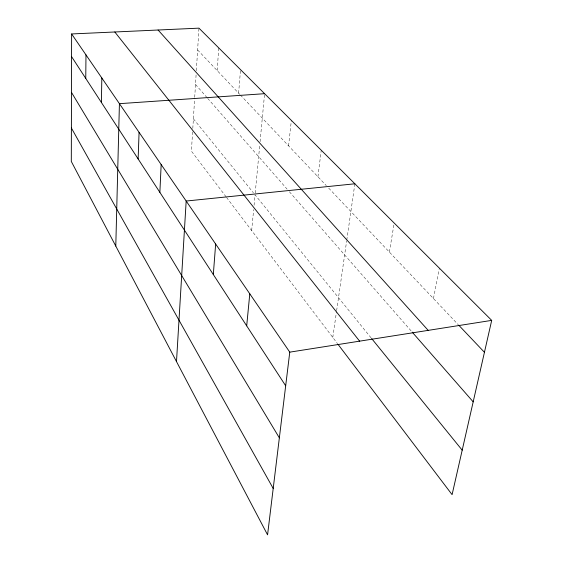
<?xml version="1.0" encoding="UTF-8"?>
<svg xmlns="http://www.w3.org/2000/svg" width="563" height="563" viewBox="0 0 563 563"><rect width="100%" height="100%" fill="white"/><g stroke="black" fill="none" stroke-linecap="round" stroke-linejoin="round"><path stroke-width="0.42" stroke-dasharray="2.81 2.11" d="M192.588 131.918L191.413 151.13L226.016 196.733M192.806 128.427L194.664 98.187M194.714 97.329L196.086 74.956M196.353 70.649L198.957 28.15M217.149 70.544L218.761 47.918M238.606 93.162L240.542 69.657M251.668 230.541L253.646 209.633M254.061 205.277L255.046 194.819L371.087 337.863M255.215 193.081L259.733 145.254M260.064 141.756L264.61 93.69M288.587 145.845L291.36 120.383M317.926 176.775L321.248 150.222M332.782 337.434L336.512 311.515M336.639 310.649L346.639 241.027M346.766 240.155L354.866 183.791M389.371 252.076L394.206 223.054M433.454 298.545L439.351 268.122M197.62 49.959L239.796 94.415M240.387 95.034L326.315 185.614M328.715 188.141L458.05 324.471M195.502 84.436L207.085 97.673M207.663 98.335L287.088 189.126M289.368 191.73L411.644 331.501M193.398 118.821L253.399 192.792M226.544 197.43L337.526 343.676"/><path stroke-width="0.84" d="M71.628 33.956L71.304 161.461L267.566 534.85L289.769 352.142L71.628 33.956L198.957 28.15L491.696 320.382L452.089 494.652L338.046 344.373M85.759 78.426L85.977 54.885M101.41 102.487L101.826 78.004M115.788 246.094L119.419 103.669L264.61 93.69M138.132 158.942L139.075 132.333M159.864 192.349L161.166 164.558M176.493 361.587L186.177 201.04L354.866 183.791M213.314 274.533L215.657 244.039M246.693 325.85L249.789 293.83M289.769 352.142L491.696 320.382M458.648 325.104L484.447 352.297M158.09 30.015L428.197 330.368M412.222 332.156L473.187 401.841M371.643 338.539L462.202 450.175M114.817 31.985L359.623 341.157M71.571 56.617L285.68 385.789M71.48 92.388L279.354 437.859M71.388 128.019L273.203 488.452"/></g></svg>
